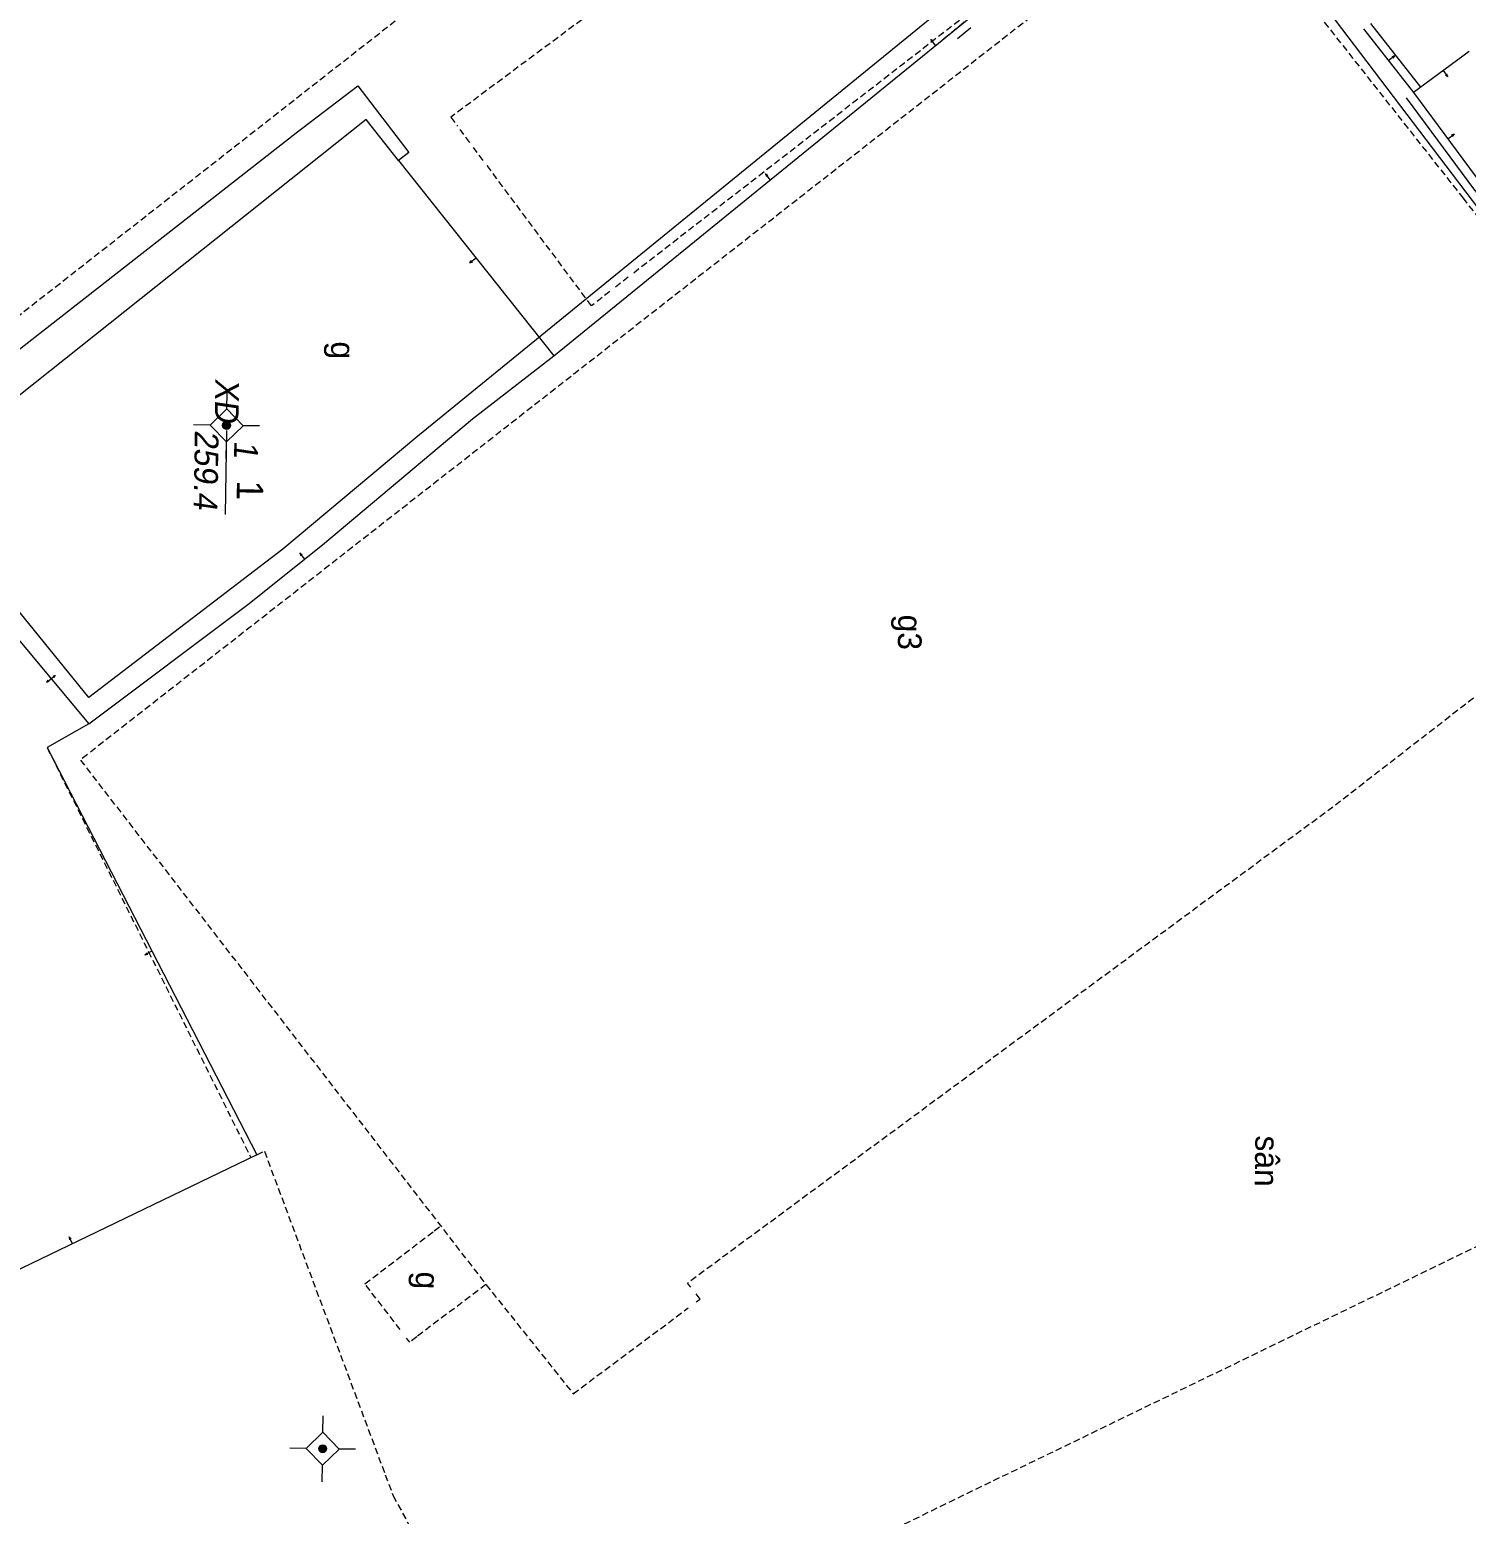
# Model space of a CAD drawing. Extents: x 601689 to 602595, y 1189742 to 1190763.
# Drawn here: x 601902.7 to 601957.2, y 1190506.8 to 1190563.1 of the extents above; entities that cross this region are included whole.
import ezdxf
from ezdxf.enums import TextEntityAlignment as Align

# ---------------------------------------------------------------- set-up
doc = ezdxf.new("R2010")
doc.units = 0
doc.header["$MEASUREMENT"] = 0
doc.linetypes.add('HIDDEN', pattern=[0.375, 0.25, -0.125])
for name, color, linetype in [('10', 250, 'Continuous'), ('11', 7, 'Continuous'), ('13', 7, 'Continuous'), ('14', 7, 'Continuous'), ('15', 7, 'Continuous'), ('16', 7, 'Continuous'), ('22', 7, 'Continuous'), ('53', 7, 'Continuous'), ('57', 7, 'Continuous')]:
    doc.layers.add(name, color=color, linetype=linetype)
doc.styles.add('TXT', font='vnshx.shx')

# ---------------------------------------------------------------- blocks, each defined once
blk = doc.blocks.new('NH3R')
at = {"layer": '16', "color": 7, "linetype": 'Continuous', "lineweight": 0}
for p, q in [((0, 0), (0.297, -0.005)), ((0.297, -0.005), (0.186, 0.031)), ((0.297, -0.005), (0.189, -0.033))]:
    blk.add_line(p, q, dxfattribs=at)
blk = doc.blocks.new('NH3')
at = {"layer": '16', "color": 7, "linetype": 'Continuous', "lineweight": 0}
for p, q in [((-0.199, -0.002), (-0.113, 0.021)), ((0.197, -0.012), (0.107, 0.015)), ((-0.199, -0.002), (0.197, -0.012)), ((-0.199, -0.002), (-0.116, -0.035)), ((0.197, -0.012), (0.104, -0.027))]:
    blk.add_line(p, q, dxfattribs=at)
blk = doc.blocks.new('CENTRD')
at = {"layer": '11', "linetype": 'Continuous', "lineweight": 0}
h = blk.add_hatch(color=2, dxfattribs=at)
edge = h.paths.add_edge_path()
edge.add_arc((0, 0), 0.15, 0, 360)
at = {"layer": '11', "color": 2, "linetype": 'Continuous', "lineweight": 0}
for p, q in [((0, 1.25), (0, 0.625)), ((0, 0.625), (-0.625, 0)), ((0.625, 0), (0, 0.625)), ((-0.625, 0), (-1.25, 0)), ((-0.625, 0), (0, -0.625)), ((0, -0.625), (0.625, 0)), ((1.25, 0), (0.625, 0)), ((0, -0.625), (0, -1.25))]:
    blk.add_line(p, q, dxfattribs=at)
blk.add_circle((0, 0), 0.15, dxfattribs=at)
blk = doc.blocks.new('*M2912291229122912')
at = {"layer": '13', "color": 3, "linetype": 'Continuous', "lineweight": 0}
blk.add_line((602295.488, 1189571.113), (602298.676, 1189571.113), dxfattribs=at)
at = {"layer": '13', "color": 3, "linetype": 'Continuous', "lineweight": 0, "style": 'TXT', "oblique": 7.6055}
for s, p in [('1', (602295.864, 1189571.863)), ('259.4', (602295.488, 1189570.363))]:
    blk.add_text(s, height=0.9, dxfattribs=at).set_placement(p, align=Align.MIDDLE_LEFT)
blk.add_text('XD', height=0.9, dxfattribs=at).set_placement((602295.193, 1189571.113), align=Align.MIDDLE_RIGHT)

msp = doc.modelspace()

# ---------------------------------------------------------------- linework, layer by layer
at = {"layer": '10', "color": 7, "linetype": 'Continuous', "lineweight": 0}
for p, q in [((601953.274, 1190563.135), (601955.17, 1190560.72)), ((601957.282, 1190562.281), (601955.17, 1190560.72)), ((601955.17, 1190560.72), (601957.762, 1190557.223)), ((601916.694, 1190558.147), (601922.582, 1190550.746))]:
    msp.add_line(p, q, dxfattribs=at)
for points in [[(601922.582, 1190550.746), (601938.308, 1190563.531), (601938.57, 1190563.698), (601924.142, 1190582.816), (601918.142, 1190590.849), (601916.876, 1190592.597), (601910.187, 1190601.499), (601905.658, 1190607.451), (601905.75, 1190607.58), (601902.469, 1190611.895), (601900.532, 1190614.291), (601896.351, 1190620.03), (601896.19, 1190619.952), (601892.246, 1190625.516), (601888.629, 1190630.176), (601887.511, 1190631.721)], [(601869.904, 1190582.42), (601867.093, 1190580.168), (601867.258, 1190577.596), (601868.292, 1190575.001), (601892.58, 1190543.387), (601912.807, 1190559.2), (601915.152, 1190560.979), (601917.087, 1190558.452), (601916.694, 1190558.147)], [(601904.95, 1190536.797), (601910.983, 1190541.315), (601913.814, 1190543.576), (601919.499, 1190548.358), (601922.582, 1190550.746), (601938.308, 1190563.531)], [(601953.274, 1190563.135), (601955.17, 1190560.72), (601957.762, 1190557.223), (601959.642, 1190554.998), (601961.646, 1190552.361), (601965.328, 1190547.33), (601965.54, 1190547.497), (601967.398, 1190545.191), (601969.067, 1190542.938), (601971.226, 1190540.628), (601970.619, 1190540.177), (601973.518, 1190537.137), (601978.344, 1190531.01), (601982.068, 1190526.179), (601984.97, 1190522.639)], [(601916.694, 1190558.147), (601915.465, 1190559.694), (601897.771, 1190545.636), (601900.111, 1190542.744), (601902.087, 1190540.226), (601904.95, 1190536.797), (601910.983, 1190541.315), (601913.814, 1190543.576), (601919.499, 1190548.358), (601922.582, 1190550.746)], [(601897.394, 1190513.749), (601886.345, 1190532.872), (601890.543, 1190536.304), (601890.405, 1190536.466), (601891.123, 1190538.527), (601891.245, 1190538.675), (601892.161, 1190537.603), (601894.369, 1190539.022), (601897.055, 1190540.805), (601898.567, 1190541.705), (601900.111, 1190542.744), (601902.087, 1190540.226), (601904.95, 1190536.797)], [(601904.95, 1190536.797), (601903.367, 1190535.899), (601911.316, 1190520.459), (601897.394, 1190513.749)]]:
    msp.add_lwpolyline(points, dxfattribs=at)
at = {"layer": '14', "color": 6, "linetype": 'HIDDEN', "lineweight": 0}
for p, q in [((601892.749, 1190544.795), (601920.549, 1190566.555)), ((601937.957, 1190563.456), (601925.565, 1190553.846)), ((601919.393, 1190558.83), (601919.03, 1190559.315)), ((601919.904, 1190558.143), (601919.52, 1190558.659)), ((601924.008, 1190552.636), (601920.022, 1190557.992)), ((601963.239, 1190548.868), (601957.066, 1190556.714)), ((601925.403, 1190553.728), (601924.817, 1190553.265)), ((601924.705, 1190553.177), (601924.221, 1190552.804)), ((601924.109, 1190552.716), (601924.008, 1190552.636)), ((601957.446, 1190537.767), (601952.119, 1190533.64)), ((601903.367, 1190535.899), (601911.095, 1190520.352)), ((601904.904, 1190535.628), (601904.631, 1190535.422)), ((601904.631, 1190535.422), (601920.009, 1190515.539)), ((601952.119, 1190533.64), (601927.651, 1190515.594)), ((601936.893, 1190506.967), (601974.121, 1190525.008)), ((601911.316, 1190520.459), (601911.608, 1190520.595)), ((601911.608, 1190520.595), (601916.19, 1190508.331)), ((601915.419, 1190515.562), (601918.026, 1190517.556)), ((601918.047, 1190517.577), (601918.289, 1190517.763)), ((601927.769, 1190515.443), (601927.651, 1190515.594)), ((601915.615, 1190515.31), (601915.419, 1190515.562)), ((601916.756, 1190513.834), (601915.615, 1190515.31)), ((601920.009, 1190515.539), (601917.382, 1190513.565)), ((601920.009, 1190515.539), (601923.313, 1190511.404)), ((601928.132, 1190514.988), (601927.955, 1190515.221)), ((601923.313, 1190511.404), (601927.677, 1190514.654)), ((601927.98, 1190514.88), (601928.132, 1190514.988)), ((601917.119, 1190513.359), (601917.001, 1190513.511)), ((601917.382, 1190513.555), (601917.119, 1190513.359)), ((601916.19, 1190508.331), (601916.49, 1190507.538)), ((601916.49, 1190507.538), (601917.084, 1190506.439)), ((601931.848, 1190504.466), (601936.893, 1190506.967))]:
    msp.add_line(p, q, dxfattribs=at)
for points in [[(601957.066, 1190556.714), (601947.462, 1190568.895), (601904.915, 1190535.648)], [(601926.051, 1190565.269), (601918.676, 1190559.79), (601918.932, 1190559.447)]]:
    msp.add_lwpolyline(points, dxfattribs=at)
at = {"layer": '22', "color": 7, "linetype": 'HIDDEN', "lineweight": 0}
msp.add_lwpolyline([(601937.368, 1190562.764), (601938.308, 1190563.531), (601938.57, 1190563.698)], dxfattribs=at)
at = {"layer": '57', "color": 172, "linetype": 'Continuous', "lineweight": 0}
msp.add_line((601938.393, 1190563.179), (601937.888, 1190562.757), dxfattribs=at)
for points in [[(601970.643, 1190540.407), (601964.36, 1190547.483), (601949.458, 1190567.108)], [(601937.333, 1190563.905), (601917.42, 1190547.696), (601912.301, 1190543.417), (601904.954, 1190537.787), (601898.591, 1190545.614), (601898.155, 1190545.251)], [(601937.333, 1190563.905), (601917.42, 1190547.696), (601912.301, 1190543.417), (601904.954, 1190537.787), (601898.591, 1190545.614), (601898.155, 1190545.251)], [(601937.333, 1190563.905), (601917.42, 1190547.696), (601912.301, 1190543.417), (601904.954, 1190537.787), (601898.591, 1190545.614), (601898.155, 1190545.251)], [(601953.536, 1190563.343), (601955.433, 1190560.926)], [(601959.389, 1190554.782), (601957.509, 1190557.007), (601957.5, 1190557.027), (601954.908, 1190560.523)]]:
    msp.add_lwpolyline(points, dxfattribs=at)

# ---------------------------------------------------------------- block references
at = {"layer": '11', "color": 2, "linetype": 'Continuous', "lineweight": 0, "rotation": 269.1680420500809}
for p in [(601910.175, 1190548.103), (601913.817, 1190509.316)]:
    msp.add_blockref('CENTRD', p, dxfattribs=at)
at = {"layer": '13', "color": 3, "linetype": 'Continuous', "lineweight": 0, "rotation": 269.1680420500809}
msp.add_blockref('*M2912291229122912', (-578790.27, 1810052.359), dxfattribs=at)
at = {"layer": '16', "color": 7, "linetype": 'Continuous', "lineweight": 0}
for name, p, xscale, yscale, rotation in [('NH3R', (601937.054, 1190562.508), 0.9999971670961904, 0.9999971670961904, 129.1099154230172), ('NH3R', (601954.217, 1190561.932), 0.999998446418538, 0.999998446418538, 38.13677806522929), ('NH3R', (601956.467, 1190558.971), 0.9999974471906852, 0.9999974471906852, 36.55816401029973), ('NH3R', (601956.467, 1190558.971), 0.9999972698466648, 0.9999972698466648, 36.55112015234922), ('NH3R', (601930.784, 1190557.414), 0.9999971670961904, 0.9999971670961904, 129.1099154230172), ('NH3R', (601919.633, 1190554.447), 1.000001187085443, 1.000001187085443, 218.5075521666995), ('NH3R', (601913.136, 1190543.035), 0.9999971670961904, 0.9999971670961904, 129.1099154230172), ('NH3R', (601913.136, 1190543.035), 0.9999971670961904, 0.9999971670961904, 129.1099154230172), ('NH3', (601903.513, 1190538.507), 0.9999988534408076, 0.9999988534408076, 39.85971344179587), ('NH3R', (601907.341, 1190528.174), 0.9999978086874588, 0.9999978086874588, 207.2400267641882)]:
    msp.add_blockref(name, p, dxfattribs=dict(at, xscale=xscale, yscale=yscale, rotation=rotation))
for p, rotation in [((601956.302, 1190561.554), 306.5218228032757), ((601904.33, 1190517.084), 115.7792695650553)]:
    msp.add_blockref('NH3R', p, dxfattribs=dict(at, rotation=rotation))

# ---------------------------------------------------------------- texts
at = {"layer": '15', "color": 7, "linetype": 'Continuous', "lineweight": 0, "style": 'TXT'}
for s, rotation, p in [('g', 270.5644, (601914.579, 1190551.288)), ('g3', 269.2144, (601936.089, 1190540.93)), (' s%%169n', 269.2144, (601949.633, 1190521.523)), ('g', 269.2144, (601917.796, 1190516.03))]:
    msp.add_text(s, height=0.9, rotation=rotation, dxfattribs=at).set_placement(p, align=Align.MIDDLE_LEFT)
at = {"layer": '53', "color": 200, "linetype": 'Continuous', "lineweight": 0, "style": 'TXT'}
msp.add_text('1', height=1, rotation=269.2144, dxfattribs=at).set_placement((601911.067, 1190546.014), align=Align.MIDDLE_LEFT)

doc.saveas('drawing.dxf')
